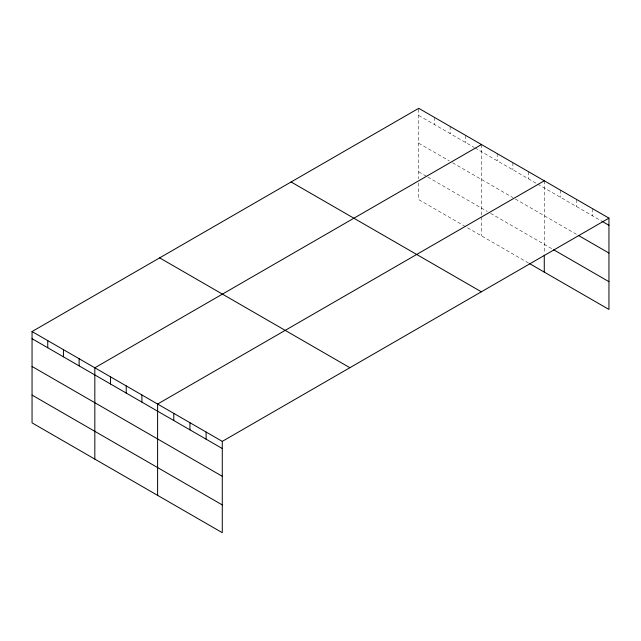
<?xml version="1.0" encoding="UTF-8"?>
<svg xmlns="http://www.w3.org/2000/svg" width="641" height="641" viewBox="0 0 641 641"><rect width="100%" height="100%" fill="white"/><g stroke="black" fill="none" stroke-linecap="round" stroke-linejoin="round"><path stroke-width="0.48" stroke-dasharray="3.21 2.4" d="M418.717 115.46L474.06 147.406M474.885 147.887L536.837 183.655M537.663 184.127L602.139 221.353M418.717 143.231L449.277 160.875M452.586 162.782L512.88 197.596M515.364 199.031L576.612 234.39M418.717 171.844L426.978 176.62M427.803 177.092L487.272 211.426M490.581 213.333L552.782 249.245M528.577 263.05L418.717 199.623L418.717 182.757M592.781 208.806L592.781 215.953M576.612 199.471L576.612 206.618M560.442 190.129L560.442 197.284M544.273 180.794L544.273 253.259M528.577 171.732L528.577 178.887M512.88 162.678L512.88 169.825M497.192 153.616L497.192 160.763M481.495 144.554L481.495 216.025M481.495 217.019L481.495 235.864M465.799 135.491L465.799 142.639M450.102 126.429L450.102 133.576M434.414 117.367L434.414 124.514M418.717 109.202L418.717 178.791"/><path stroke-width="0.96" d="M608.95 218.14L418.717 108.305L32.05 331.549L32.05 422.86L222.283 532.695L222.283 441.377L608.95 218.14L608.95 309.451L529.402 263.523M481.495 144.554L94.828 367.79L94.828 459.108M544.273 180.794L157.606 404.038L157.606 495.349M602.139 221.353L608.95 225.287M578.31 235.375L608.95 253.059M553.632 249.742L608.95 281.679M291.118 181.98L481.351 291.807M159.649 257.882L349.882 367.71M32.05 331.549L222.283 441.377M32.05 338.696L222.283 448.524M32.05 366.468L222.283 476.303M32.05 395.088L222.283 504.916M544.273 255.246L544.273 272.113M206.114 432.042L206.114 439.189M189.944 422.707L189.944 429.855M173.775 413.373L173.775 420.52M141.909 394.976L141.909 402.123M126.213 385.914L126.213 393.061M110.524 376.852L110.524 383.999M79.131 358.728L79.131 365.883M63.435 349.674L63.435 356.821M47.746 340.611L47.746 347.759"/></g></svg>
